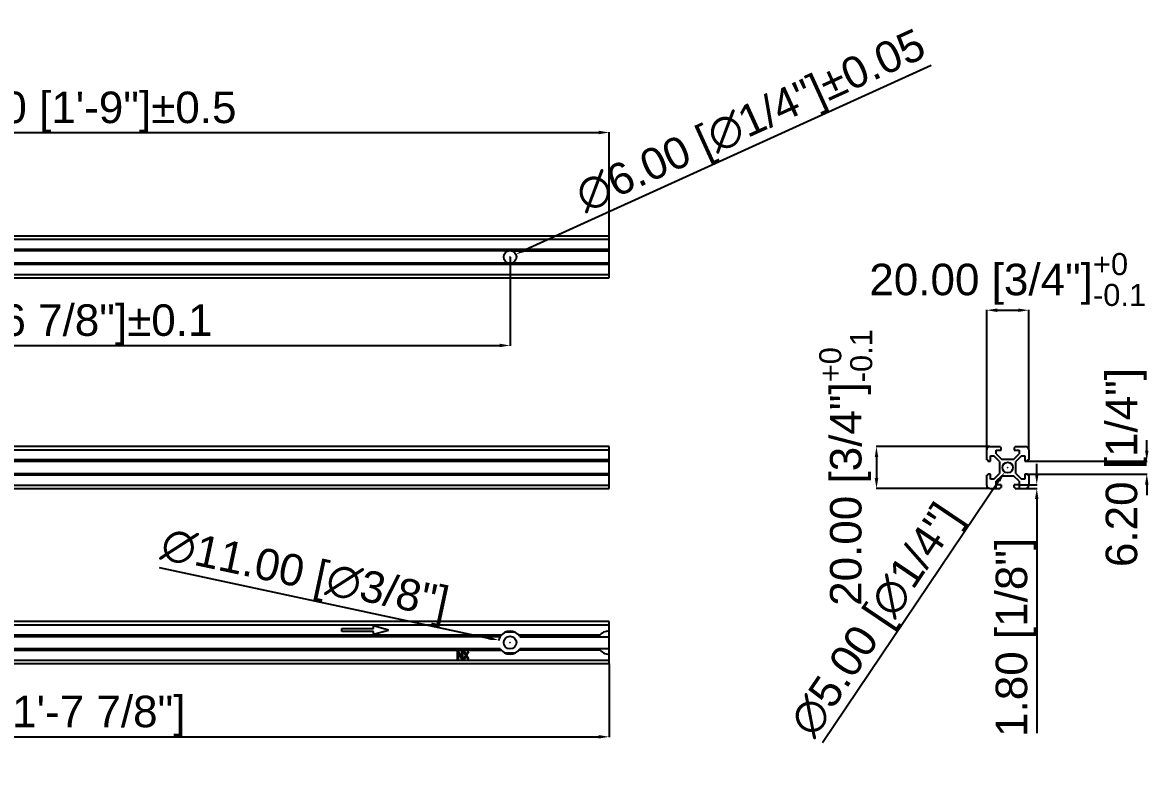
# Model space of a CAD drawing. Header units: millimetres. Extents: x 2185 to 26698, y 9658 to 17427.
# Drawn here: x 13080 to 13616, y 10003 to 10368 of the extents above; entities that cross this region are included whole.
import ezdxf

# ---------------------------------------------------------------- set-up
doc = ezdxf.new("R2010")
doc.units = ezdxf.units.MM
doc.styles.get("Standard").update_dxf_attribs({"font": 'arial.ttf'})
doc.dimstyles.get("Standard").update_dxf_attribs({"dimtxt": 15, "dimasz": 5, "dimexe": 0.18, "dimexo": 0.0625, "dimgap": 0.09, "dimtad": 1, "dimjust": 1, "dimzin": 0, "dimdsep": 46, "dimtxsty": 'Standard', "dimcen": 0.09, "dimadec": 0, "dimazin": 0, "dimtfac": 1, "dimtofl": 0, "dimtmove": 0, "dimatfit": 3, "dimfxl": 1, "dimtolj": 1, "dimtzin": 0, "dimarcsym": 0})

# ---------------------------------------------------------------- blocks, each defined once
blk = doc.blocks.new('*D53')
at = {"color": 0, "lineweight": -2, "transparency": 16777216}
for p, q in [((12825.34, 10266.19), (12825.34, 10315.56)), ((12830.34, 10315.38), (13353.84, 10315.38)), ((13358.84, 10266.19), (13358.84, 10315.56))]:
    blk.add_line(p, q, dxfattribs=at)
at = {"color": 0, "transparency": 16777216}
for points in [[(12830.34, 10316.22), (12830.34, 10314.55), (12825.34, 10315.38)], [(13353.84, 10316.22), (13353.84, 10314.55), (13358.84, 10315.38)]]:
    blk.add_solid(points, dxfattribs=at)
at = {"layer": 'Defpoints', "color": 0, "transparency": 16777216}
for p in [(13358.84, 10315.38), (12825.34, 10266.12), (13358.84, 10266.12)]:
    blk.add_point(p, dxfattribs=at)
at = {"color": 0, "transparency": 16777216, "insert": (13099.48, 10325.09), "char_height": 15, "attachment_point": 5}
blk.add_mtext('\\A1;533.50 [1\'-9"]%%P0.5', dxfattribs=at)
blk = doc.blocks.new('*D55')
at = {"color": 0, "lineweight": -2, "transparency": 16777216}
for p, q in [((12833.64, 10256.06), (12833.64, 10213.8)), ((13311.64, 10256.06), (13311.64, 10213.8)), ((12838.64, 10213.98), (13306.64, 10213.98))]:
    blk.add_line(p, q, dxfattribs=at)
at = {"color": 0, "transparency": 16777216}
for points in [[(12838.64, 10214.81), (12838.64, 10213.14), (12833.64, 10213.98)], [(13306.64, 10214.81), (13306.64, 10213.14), (13311.64, 10213.98)]]:
    blk.add_solid(points, dxfattribs=at)
at = {"layer": 'Defpoints', "color": 0, "transparency": 16777216}
for p in [(12833.64, 10256.12), (13311.64, 10256.12), (13311.64, 10213.98)]:
    blk.add_point(p, dxfattribs=at)
at = {"color": 0, "transparency": 16777216, "insert": (13070.57, 10223.78), "char_height": 15, "attachment_point": 5}
blk.add_mtext('\\A1;478.00 [1\'-6 7/8"]%%P0.1', dxfattribs=at)
blk = doc.blocks.new('*D56')
at = {"color": 0, "lineweight": -2, "transparency": 16777216}
for p, q in [((12854.64, 10072.4), (12854.64, 10027.44)), ((13358.84, 10062.4), (13358.84, 10027.44)), ((12859.64, 10027.62), (13353.84, 10027.62))]:
    blk.add_line(p, q, dxfattribs=at)
at = {"color": 0, "transparency": 16777216}
for points in [[(12859.64, 10028.45), (12859.64, 10026.79), (12854.64, 10027.62)], [(13353.84, 10028.45), (13353.84, 10026.79), (13358.84, 10027.62)]]:
    blk.add_solid(points, dxfattribs=at)
at = {"layer": 'Defpoints', "color": 0, "transparency": 16777216}
for p in [(12854.64, 10072.46), (13358.84, 10062.46), (13358.84, 10027.62)]:
    blk.add_point(p, dxfattribs=at)
at = {"color": 0, "transparency": 16777216, "insert": (13078, 10037.42), "char_height": 15, "attachment_point": 5}
blk.add_mtext('\\A1;504.20 [1\'-7 7/8"]', dxfattribs=at)
blk = doc.blocks.new('*D60')
at = {"color": 0, "lineweight": -2, "transparency": 16777216}
for p, q in [((13538.51, 10164.4), (13538.51, 10230.93)), ((13543.51, 10230.75), (13553.51, 10230.75)), ((13558.51, 10164.4), (13558.51, 10230.93))]:
    blk.add_line(p, q, dxfattribs=at)
at = {"color": 0, "transparency": 16777216}
for points in [[(13543.51, 10231.58), (13543.51, 10229.92), (13538.51, 10230.75)], [(13553.51, 10231.58), (13553.51, 10229.92), (13558.51, 10230.75)]]:
    blk.add_solid(points, dxfattribs=at)
at = {"layer": 'Defpoints', "color": 0, "transparency": 16777216}
for p in [(13558.51, 10230.75), (13538.51, 10164.34), (13558.51, 10164.34)]:
    blk.add_point(p, dxfattribs=at)
at = {"color": 0, "transparency": 16777216, "insert": (13548.51, 10245.39), "char_height": 15, "attachment_point": 5}
blk.add_mtext('\\A1;20.00 [3/4"]{\\H0.7x;\\S+0^ -0.1;}', dxfattribs=at)
blk = doc.blocks.new('*D61')
at = {"color": 0, "lineweight": -2, "transparency": 16777216}
for p, q in [((13539.95, 10165.84), (13485.88, 10165.84)), ((13486.06, 10160.84), (13486.06, 10150.84)), ((13539.95, 10145.84), (13485.88, 10145.84))]:
    blk.add_line(p, q, dxfattribs=at)
at = {"color": 0, "transparency": 16777216}
for points in [[(13485.23, 10160.84), (13486.9, 10160.84), (13486.06, 10165.84)], [(13485.23, 10150.84), (13486.9, 10150.84), (13486.06, 10145.84)]]:
    blk.add_solid(points, dxfattribs=at)
at = {"layer": 'Defpoints', "color": 0, "transparency": 16777216}
for p in [(13540.01, 10165.84), (13486.06, 10145.84), (13540.01, 10145.84)]:
    blk.add_point(p, dxfattribs=at)
at = {"color": 0, "transparency": 16777216, "insert": (13471.42, 10155.84), "char_height": 15, "attachment_point": 5, "rotation": 90}
blk.add_mtext('\\A1;20.00 [3/4"]{\\H0.7x;\\S+0^ -0.1;}', dxfattribs=at)
blk = doc.blocks.new('*D62')
at = {"color": 0, "lineweight": -2, "transparency": 16777216}
for p, q in [((13548.42, 10155.84), (13548.6, 10155.84)), ((13548.51, 10155.75), (13548.51, 10155.93)), ((13460.43, 10024.87), (13544.33, 10149.62))]:
    blk.add_line(p, q, dxfattribs=at)
at = {"color": 0, "transparency": 16777216}
blk.add_solid([(13543.64, 10150.08), (13545.02, 10149.15), (13547.12, 10153.77)], dxfattribs=at)
at = {"layer": 'Defpoints', "color": 0, "transparency": 16777216}
for p in [(13549.91, 10157.91), (13547.12, 10153.77)]:
    blk.add_point(p, dxfattribs=at)
at = {"color": 0, "transparency": 16777216, "insert": (13487.16, 10082.44), "char_height": 15, "attachment_point": 5, "rotation": 56.0776}
blk.add_mtext('\\A1;∅5.00 [∅1/4"]', dxfattribs=at)
blk = doc.blocks.new('*D63')
at = {"color": 0, "lineweight": -2, "transparency": 16777216}
for p, q in [((13614.72, 10163.94), (13614.72, 10168.94)), ((13558.08, 10158.94), (13614.9, 10158.94)), ((13558.08, 10152.74), (13614.9, 10152.74)), ((13614.72, 10147.74), (13614.72, 10142.74))]:
    blk.add_line(p, q, dxfattribs=at)
at = {"color": 0, "transparency": 16777216}
for points in [[(13613.89, 10163.94), (13615.56, 10163.94), (13614.72, 10158.94)], [(13613.89, 10147.74), (13615.56, 10147.74), (13614.72, 10152.74)]]:
    blk.add_solid(points, dxfattribs=at)
at = {"layer": 'Defpoints', "color": 0, "transparency": 16777216}
for p in [(13558.01, 10158.94), (13558.01, 10152.74), (13614.72, 10152.74)]:
    blk.add_point(p, dxfattribs=at)
at = {"color": 0, "transparency": 16777216, "insert": (13604.92, 10155.84), "char_height": 15, "attachment_point": 5, "rotation": 90}
blk.add_mtext('\\A1;6.20 [1/4"]', dxfattribs=at)
blk = doc.blocks.new('*D49')
at = {"color": 0, "lineweight": -2, "transparency": 16777216}
for p, q in [((13144.59, 10108.17), (13301.38, 10074.66)), ((13311.55, 10072.46), (13311.73, 10072.46)), ((13311.64, 10072.37), (13311.64, 10072.55))]:
    blk.add_line(p, q, dxfattribs=at)
blk.add_arc((13311.64, 10072.46), 5.5, 146.3434, 169.8082, dxfattribs=at)
at = {"color": 0, "transparency": 16777216}
blk.add_solid([(13301.55, 10075.47), (13301.2, 10073.84), (13306.27, 10073.61)], dxfattribs=at)
at = {"layer": 'Defpoints', "color": 0, "transparency": 16777216}
for p in [(13306.27, 10073.61), (13317.02, 10071.31)]:
    blk.add_point(p, dxfattribs=at)
at = {"color": 0, "transparency": 16777216, "insert": (13213.67, 10103.58), "char_height": 15, "attachment_point": 5, "rotation": 347.9331}
blk.add_mtext('\\A1;∅11.00 [∅3/8"]', dxfattribs=at)
blk = doc.blocks.new('*D50')
at = {"color": 0, "lineweight": -2, "transparency": 16777216}
for p, q in [((13512.07, 10347.29), (13318.93, 10259.44)), ((13311.55, 10256.12), (13311.73, 10256.12)), ((13311.64, 10256.03), (13311.64, 10256.21))]:
    blk.add_line(p, q, dxfattribs=at)
at = {"color": 0, "transparency": 16777216}
blk.add_solid([(13318.58, 10260.19), (13319.27, 10258.68), (13314.37, 10257.37)], dxfattribs=at)
at = {"layer": 'Defpoints', "color": 0, "transparency": 16777216}
for p in [(13308.91, 10254.88), (13314.37, 10257.37)]:
    blk.add_point(p, dxfattribs=at)
at = {"color": 0, "transparency": 16777216, "insert": (13426.85, 10319.46), "char_height": 15, "attachment_point": 5, "rotation": 24.4597}
blk.add_mtext('\\A1;∅6.00 [∅1/4"]%%P0.05', dxfattribs=at)
blk = doc.blocks.new('*D51')
at = {"color": 0, "lineweight": -2, "transparency": 16777216}
for p, q in [((13562.35, 10152.64), (13562.35, 10157.64)), ((13554.08, 10147.64), (13562.53, 10147.64)), ((13557.08, 10145.84), (13562.53, 10145.84)), ((13562.35, 10140.84), (13562.35, 10029.29))]:
    blk.add_line(p, q, dxfattribs=at)
at = {"color": 0, "transparency": 16777216}
for points in [[(13561.52, 10152.64), (13563.19, 10152.64), (13562.35, 10147.64)], [(13561.52, 10140.84), (13563.19, 10140.84), (13562.35, 10145.84)]]:
    blk.add_solid(points, dxfattribs=at)
at = {"layer": 'Defpoints', "color": 0, "transparency": 16777216}
for p in [(13554.01, 10147.64), (13557.01, 10145.84), (13562.35, 10147.64)]:
    blk.add_point(p, dxfattribs=at)
at = {"color": 0, "transparency": 16777216, "insert": (13552.55, 10074.97), "char_height": 15, "attachment_point": 5, "rotation": 90}
blk.add_mtext('\\A1;1.80 [1/8"]', dxfattribs=at)
blk = doc.blocks.new('zdxfvc')
at = {"color": 30, "linetype": 'Continuous', "true_color": 0xf26722}
for p, q in [((12825.34, 10062.46), (12825.34, 10082.46)), ((13358.84, 10082.46), (12825.34, 10082.46)), ((13358.84, 10062.46), (13358.84, 10082.46)), ((12825.34, 10080.96), (13358.84, 10080.96)), ((12829.49, 10076.06), (12825.34, 10076.06)), ((12835.87, 10077.42), (12831.42, 10077.42)), ((12850.49, 10076.06), (12837.8, 10076.06)), ((12879.64, 10077.96), (12854.64, 10077.96)), ((13307.49, 10076.06), (12883.8, 10076.06)), ((13231.57, 10079.21), (13246.57, 10079.21)), ((13231.57, 10077.71), (13231.57, 10079.21)), ((13246.57, 10077.71), (13231.57, 10077.71)), ((13253.84, 10078.46), (13246.57, 10080.41)), ((13246.57, 10079.21), (13246.57, 10080.41)), ((13246.57, 10076.51), (13253.84, 10078.46)), ((13246.57, 10076.51), (13246.57, 10077.71)), ((13313.87, 10077.42), (13309.42, 10077.42)), ((13354.49, 10076.06), (13315.8, 10076.06)), ((12829.1, 10075.56), (12825.34, 10075.56)), ((12825.34, 10075.3), (12828.93, 10075.3)), ((12850.1, 10075.56), (12838.19, 10075.56)), ((13306.93, 10075.3), (12838.35, 10075.3)), ((12884.19, 10075.56), (13307.1, 10075.56)), ((13354.1, 10075.56), (13316.19, 10075.56)), ((13316.35, 10075.3), (13358.84, 10075.3)), ((12825.34, 10069.62), (12828.93, 10069.62)), ((12829.1, 10069.36), (12825.34, 10069.36)), ((12829.49, 10068.86), (12825.34, 10068.86)), ((12835.87, 10067.5), (12831.42, 10067.5)), ((12850.49, 10068.86), (12837.8, 10068.86)), ((12850.1, 10069.36), (12838.19, 10069.36)), ((12838.35, 10069.62), (13306.93, 10069.62)), ((12854.64, 10066.96), (12879.64, 10066.96)), ((12883.8, 10068.86), (13307.49, 10068.86)), ((13307.1, 10069.36), (12884.19, 10069.36)), ((13286.57, 10068.16), (13287.12, 10068.16)), ((13286.57, 10064.66), (13286.57, 10068.16)), ((13286.94, 10067.71), (13288.49, 10064.66)), ((13286.94, 10067.71), (13286.94, 10064.66)), ((13288.67, 10065.18), (13287.12, 10068.16)), ((13288.67, 10068.16), (13289.05, 10068.16)), ((13288.67, 10065.18), (13288.67, 10068.16)), ((13289.05, 10068.16), (13289.05, 10064.66)), ((13289.54, 10068.16), (13289.91, 10068.16)), ((13289.54, 10068.16), (13290.6, 10066.45)), ((13290.6, 10066.45), (13289.54, 10064.66)), ((13290.78, 10066.75), (13289.91, 10068.16)), ((13289.91, 10064.66), (13290.78, 10066.08)), ((13291.65, 10068.16), (13290.78, 10066.75)), ((13290.78, 10066.08), (13291.65, 10064.66)), ((13290.97, 10066.45), (13292.02, 10068.16)), ((13292.02, 10064.66), (13290.97, 10066.45)), ((13291.65, 10068.16), (13292.02, 10068.16)), ((13313.87, 10067.5), (13309.42, 10067.5)), ((13354.49, 10068.86), (13315.8, 10068.86)), ((13354.1, 10069.36), (13316.19, 10069.36)), ((13316.35, 10069.62), (13358.84, 10069.62)), ((13358.84, 10063.96), (12825.34, 10063.96)), ((12825.34, 10062.46), (13358.84, 10062.46)), ((13286.94, 10064.66), (13286.57, 10064.66)), ((13289.05, 10064.66), (13288.49, 10064.66)), ((13289.91, 10064.66), (13289.54, 10064.66)), ((13292.02, 10064.66), (13291.65, 10064.66))]:
    blk.add_line(p, q, dxfattribs=at)
for centre in [(12833.64, 10072.46), (13311.64, 10072.46)]:
    blk.add_circle(centre, 3, dxfattribs=at)
for centre, start, end in [((12833.64, 10072.46), 34.3077, 145.6923), ((12854.64, 10072.46), 90, 145.6923), ((12879.64, 10072.46), 34.3077, 90), ((13311.64, 10072.46), 34.3077, 145.6923), ((13358.64, 10072.46), 87.9161, 145.6923), ((12833.64, 10072.46), 214.3077, 325.6923), ((12854.64, 10072.46), 214.3077, 270), ((12879.64, 10072.46), 270, 325.6923), ((13311.64, 10072.46), 214.3077, 325.6923), ((13358.64, 10072.46), 214.3077, 272.0839)]:
    blk.add_arc(centre, 5.5, start, end, dxfattribs=at)
blk = doc.blocks.new('dxfcv')
at = {"color": 30, "linetype": 'Continuous', "true_color": 0xf26722}
for p, q in [((12825.34, 10145.84), (12825.34, 10165.84)), ((13358.84, 10165.84), (12825.34, 10165.84)), ((12825.34, 10164.34), (13358.84, 10164.34)), ((13358.84, 10145.84), (13358.84, 10165.84)), ((13358.84, 10159.44), (12825.34, 10159.44)), ((12825.34, 10158.94), (13358.84, 10158.94)), ((13358.84, 10158.68), (12825.34, 10158.68)), ((12825.34, 10153), (13358.84, 10153)), ((12825.34, 10152.74), (13358.84, 10152.74)), ((13358.84, 10152.24), (12825.34, 10152.24)), ((13358.84, 10147.34), (12825.34, 10147.34)), ((12825.34, 10145.84), (13358.84, 10145.84))]:
    blk.add_line(p, q, dxfattribs=at)

msp = doc.modelspace()

# ---------------------------------------------------------------- linework, layer by layer
at = {"color": 30, "linetype": 'Continuous', "true_color": 0xf26722}
for p, q in [((12825.344, 10266.123), (13358.844, 10266.123)), ((12825.344, 10264.623), (13358.844, 10264.623)), ((13358.844, 10246.123), (13358.844, 10266.123)), ((13358.844, 10259.723), (12825.344, 10259.723)), ((12825.344, 10259.223), (13358.844, 10259.223)), ((13310.676, 10258.963), (12834.613, 10258.963)), ((13312.613, 10258.963), (13358.844, 10258.963)), ((12825.344, 10253.023), (13358.844, 10253.023)), ((12834.613, 10253.284), (13310.676, 10253.284)), ((13312.613, 10253.284), (13358.844, 10253.284)), ((13358.844, 10252.523), (12825.344, 10252.523)), ((13358.844, 10247.623), (12825.344, 10247.623)), ((12825.344, 10246.123), (13358.844, 10246.123)), ((13538.515, 10159.44), (13538.515, 10164.34)), ((13540.015, 10165.84), (13544.915, 10165.84)), ((13543.015, 10162.401), (13543.015, 10164.04)), ((13543.015, 10164.04), (13545.415, 10164.04)), ((13543.015, 10162.401), (13545.675, 10159.74)), ((13544.915, 10165.34), (13544.915, 10165.84)), ((13545.415, 10165.34), (13544.915, 10165.34)), ((13545.415, 10164.04), (13545.415, 10165.34)), ((13551.354, 10159.74), (13554.015, 10162.401)), ((13551.615, 10165.34), (13551.615, 10164.04)), ((13552.115, 10165.34), (13551.615, 10165.34)), ((13551.615, 10164.04), (13554.015, 10164.04)), ((13552.115, 10165.84), (13552.115, 10165.34)), ((13552.115, 10165.84), (13557.015, 10165.84)), ((13554.015, 10164.04), (13554.015, 10162.401)), ((13558.515, 10164.34), (13558.515, 10159.44)), ((13538.515, 10159.44), (13539.015, 10159.44)), ((13539.015, 10159.44), (13539.015, 10158.94)), ((13539.015, 10158.94), (13540.315, 10158.94)), ((13540.315, 10158.94), (13540.315, 10161.34)), ((13540.315, 10161.34), (13541.954, 10161.34)), ((13544.615, 10158.68), (13541.954, 10161.34)), ((13544.615, 10158.68), (13544.615, 10153.001)), ((13551.354, 10159.74), (13545.675, 10159.74)), ((13555.075, 10161.34), (13552.415, 10158.68)), ((13552.415, 10153.001), (13552.415, 10158.68)), ((13555.075, 10161.34), (13556.715, 10161.34)), ((13556.715, 10161.34), (13556.715, 10158.94)), ((13556.715, 10158.94), (13558.015, 10158.94)), ((13558.015, 10159.44), (13558.515, 10159.44)), ((13558.015, 10158.94), (13558.015, 10159.44)), ((13538.515, 10147.34), (13538.515, 10152.24)), ((13539.015, 10152.24), (13538.515, 10152.24)), ((13539.015, 10152.74), (13539.015, 10152.24)), ((13540.315, 10152.74), (13539.015, 10152.74)), ((13540.315, 10150.34), (13540.315, 10152.74)), ((13541.954, 10150.34), (13544.615, 10153.001)), ((13545.675, 10151.94), (13543.015, 10149.281)), ((13545.675, 10151.94), (13551.354, 10151.94)), ((13554.014, 10149.281), (13551.354, 10151.94)), ((13552.415, 10153.001), (13555.075, 10150.34)), ((13558.015, 10152.74), (13556.715, 10152.74)), ((13556.715, 10152.74), (13556.715, 10150.34)), ((13558.015, 10152.24), (13558.015, 10152.74)), ((13558.515, 10152.24), (13558.015, 10152.24)), ((13558.515, 10152.24), (13558.515, 10147.34)), ((13540.015, 10145.84), (13544.915, 10145.84)), ((13541.954, 10150.34), (13540.315, 10150.34)), ((13543.017, 10145.84), (13543.015, 10149.28)), ((13545.415, 10147.64), (13543.015, 10147.64)), ((13544.915, 10146.34), (13545.415, 10146.34)), ((13544.915, 10146.34), (13544.915, 10145.84)), ((13545.415, 10147.64), (13545.415, 10146.34)), ((13554.015, 10147.64), (13551.615, 10147.64)), ((13551.615, 10146.34), (13551.615, 10147.64)), ((13551.615, 10146.34), (13552.115, 10146.34)), ((13552.115, 10145.84), (13552.115, 10146.34)), ((13552.115, 10145.84), (13557.015, 10145.84)), ((13554.015, 10149.28), (13554.012, 10145.84)), ((13556.715, 10150.34), (13555.075, 10150.34))]:
    msp.add_line(p, q, dxfattribs=at)
for centre, radius in [((13311.644, 10256.123), 3), ((13548.515, 10155.84), 2.5)]:
    msp.add_circle(centre, radius, dxfattribs=at)
for centre, start, end in [((13540.015, 10164.34), 90, 180), ((13557.015, 10164.34), 0, 90), ((13540.015, 10147.34), 180, 270), ((13557.015, 10147.34), 270, 0)]:
    msp.add_arc(centre, 1.5, start, end, dxfattribs=at)

# ---------------------------------------------------------------- block references
for name in ['dxfcv', 'zdxfvc']:
    msp.add_blockref(name, (0, 0))

# ---------------------------------------------------------------- dimensions: what is measured, and where the dimension line sits
dim = msp.add_diameter_dim_2p(p1=(13308.913, 10254.881), p2=(13314.375, 10257.365), text='<>%%P0.05', dimstyle='Standard')
dim.commit()
dim.dimension.update_dxf_attribs({"geometry": '*D50', "text_midpoint": (13430.974, 10310.404), "dimtype": 163})
for base, p1, p2, text, picture, middle in [((13358.844, 10315.384), (12825.344, 10266.123), (13358.844, 10266.123), '<>%%P0.5', '*D53', (13099.48, 10315.384)), ((13558.515, 10230.75), (13538.515, 10164.34), (13558.515, 10164.34), '<>{\\H0.7x;\\S+0^ -0.1;}', '*D60', (13548.515, 10230.75)), ((13311.644, 10213.977), (12833.644, 10256.123), (13311.644, 10256.123), '<>%%P0.1', '*D55', (13070.568, 10213.977))]:
    dim = msp.add_linear_dim(base=base, p1=p1, p2=p2, text=text, dimstyle='Standard')
    dim.commit()
    dim.dimension.update_dxf_attribs({"geometry": picture, "text_midpoint": middle, "dimtype": 160})
dim = msp.add_linear_dim(base=(13486.062, 10145.84), p1=(13540.015, 10165.84), p2=(13540.015, 10145.84), angle=90, text='<>{\\H0.7x;\\S+0^ -0.1;}', dimstyle='Standard')
dim.commit()
dim.dimension.update_dxf_attribs({"geometry": '*D61', "text_midpoint": (13486.062, 10155.84), "dimtype": 160})
for base, p1, p2, picture, middle in [((13614.722, 10152.74), (13558.015, 10158.94), (13558.015, 10152.74), '*D63', (13614.722, 10155.84)), ((13562.355, 10147.64), (13557.015, 10145.84), (13554.015, 10147.64), '*D51', (13562.355, 10074.966))]:
    dim = msp.add_linear_dim(base=base, p1=p1, p2=p2, angle=90, dimstyle='Standard')
    dim.commit()
    dim.dimension.update_dxf_attribs({"geometry": picture, "text_midpoint": middle, "dimtype": 160})
for p1, p2, picture, middle in [((13549.91, 10157.915), (13547.119, 10153.766), '*D62', (13495.416, 10076.889)), ((13317.023, 10071.311), (13306.266, 10073.61), '*D49', (13211.595, 10093.849))]:
    dim = msp.add_diameter_dim_2p(p1=p1, p2=p2, dimstyle='Standard')
    dim.commit()
    dim.dimension.update_dxf_attribs({"geometry": picture, "text_midpoint": middle, "dimtype": 163})
dim = msp.add_linear_dim(base=(13358.844, 10027.62), p1=(12854.644, 10072.46), p2=(13358.844, 10062.46), dimstyle='Standard')
dim.commit()
dim.dimension.update_dxf_attribs({"geometry": '*D56', "text_midpoint": (13077.997, 10027.62), "dimtype": 160})

doc.saveas('drawing.dxf')
